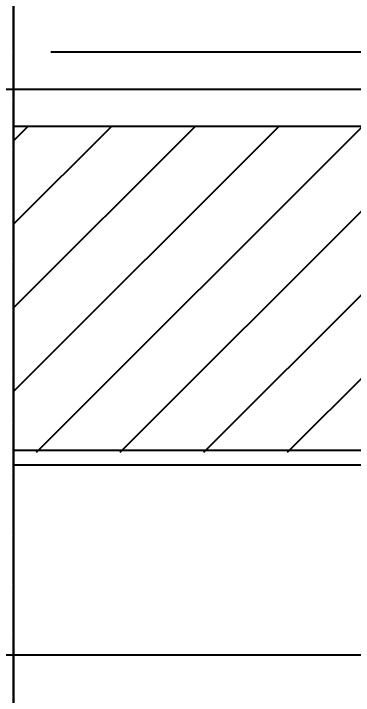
# Model space of a CAD drawing. Extents: x 220580 to 2027826, y -309201 to 71987.
# Drawn here: x 297698 to 298610, y -216207 to -214376 of the extents above; entities that cross this region are included whole.
import ezdxf

# ---------------------------------------------------------------- set-up
doc = ezdxf.new("R2010")
doc.units = 0
for name, pattern in [('__DASH', [0.35, 0.25, -0.1]), ('DASH', [0.35, 0.25, -0.1]), ('DOTE', [2.42, 2, -0.2, 0.02, -0.2])]:
    doc.linetypes.add(name, pattern=pattern)
for name, color, linetype in [('A-AXIS-DOTE', 14, 'DOTE'), ('A-HATCH-1', 252, 'Continuous'), ('A-LIN-V', 9, 'Continuous'), ('A-SFCE', 30, 'Continuous'), ('FHSGH10105-主梁-04', 7, 'Continuous'), ('FHSGH10105-主梁-06', 7, 'Continuous')]:
    doc.layers.add(name, color=color, linetype=linetype)
doc.styles.add('_TCH_DIM_T3', font='SIMPLEX', dxfattribs={"width": 0.705882, "bigfont": 'GBCBIG'})
doc.dimstyles.new('_TCH_ARCH&&100', dxfattribs={"dimtxt": 297.5, "dimasz": 100, "dimexe": 100, "dimexo": 100, "dimgap": 126.25, "dimtad": 1, "dimdec": 0, "dimzin": 0, "dimdsep": 46, "dimtxsty": '_TCH_DIM_T3', "dimblk": 'ARCHTICK', "dimcen": 0.09, "dimclrt": 7, "dimazin": 2, "dimtfac": 1, "dimtdec": 0, "dimtix": 1, "dimtmove": 2, "dimatfit": 3, "dimfxl": 0, "dimtolj": 1, "dimtzin": 0, "dimarcsym": 0})

# ---------------------------------------------------------------- blocks, each defined once
blk = doc.blocks.new('G$C2C10B007')
at = {"layer": 'A-AXIS-DOTE', "linetype": '__DASH', "ltscale": 2}
blk.add_lwpolyline([(0, 2100), (0, 100)], dxfattribs=at)
at = {"layer": 'A-SFCE', "linetype": 'DASH'}
blk.add_line((-3050, 0), (3050, 0), dxfattribs=at)
blk = doc.blocks.new('G$C845E5159')
at = {"layer": 'A-AXIS-DOTE', "linetype": '__DASH', "ltscale": 2}
blk.add_line((8250, -3360.7), (8250, 6078.5), dxfattribs=at)
at = {"layer": 'A-LIN-V'}
blk.add_blockref('G$C2C10B007', (8250, -1550), dxfattribs=at)
blk = doc.blocks.new('b234swerwr')
at = {"layer": 'A-HATCH-1'}
h = blk.add_hatch(dxfattribs=at)
h.set_pattern_fill('ANSI31', color=4, scale=100)
h.set_pattern_definition([(45, (174105, -2000), (-112.253202, 112.253202), [])])
h.paths.add_polyline_path([(-1570355.4, 576982.5), (-1562570.6, 576982.5), (-1562570.6, 576107.5), (-1570355.4, 576107.5)])
at = {"color": 6, "linetype": 'DASH'}
blk.add_line((-1570255.4, 577182.5), (-1562425.4, 577182.5), dxfattribs=at)
at = {"layer": 'A-AXIS-DOTE', "color": 4}
blk.add_line((-1570355.4, 578015), (-1570355.4, 564377.5), dxfattribs=at)
at = {"layer": 'FHSGH10105-主梁-04', "color": 4, "linetype": 'Continuous'}
blk.add_line((-1562570.6, 576982.5), (-1570355.4, 576982.5), dxfattribs=at)
at = {"layer": 'FHSGH10105-主梁-06', "color": 4, "linetype": 'Continuous'}
for p, q in [((-1562824.4, 576111.8), (-1570355.4, 576111.8)), ((-1562831.1, 576072.5), (-1570355.4, 576072.5))]:
    blk.add_line(p, q, dxfattribs=at)
blk = doc.blocks.new('_ArchTick')
at = {"color": 0, "linetype": 'ByBlock', "const_width": 0.4}
blk.add_lwpolyline([(-0.5, -0.5), (0.5, 0.5)], dxfattribs=at)
blk = doc.blocks.new('*D1014')
at = {"layer": 'A-LIN-V', "color": 0, "lineweight": -2, "transparency": 16777216}
for p, q in [((297798.2, -212429), (299072.7, -212429)), ((298972.7, -224029), (298972.7, -212429)), ((297798.2, -224029), (299072.7, -224029))]:
    blk.add_line(p, q, dxfattribs=at)
at = {"layer": 'Defpoints', "color": 0, "transparency": 16777216}
for p in [(297698.2, -212429), (298972.7, -212429), (297698.2, -224029)]:
    blk.add_point(p, dxfattribs=at)
at = {"layer": 'A-LIN-V', "color": 0, "lineweight": -2, "transparency": 16777216, "xscale": 100, "yscale": 100, "zscale": 100}
for p, rotation in [((298972.7, -212429), 90), ((298972.7, -224029), 270)]:
    blk.add_blockref('_ArchTick', p, dxfattribs=dict(at, rotation=rotation))
at = {"layer": 'A-LIN-V', "color": 7, "transparency": 16777216, "insert": (298697.7, -218229), "char_height": 297.5, "attachment_point": 5, "rotation": 90, "style": '_TCH_DIM_T3'}
blk.add_mtext('\\A1;11600', dxfattribs=at)

msp = doc.modelspace()

# ---------------------------------------------------------------- linework, layer by layer
at = {"layer": 'A-AXIS-DOTE', "linetype": '__DASH', "ltscale": 2}
msp.add_line((388448.2, -216099.2), (286072.5, -216099.2), dxfattribs=at)

# ---------------------------------------------------------------- block references
at = {"layer": 'A-LIN-V'}
for name, p in [('G$C845E5159', (289448.2, -213029)), ('b234swerwr', (1868053.6, -791661.5))]:
    msp.add_blockref(name, p, dxfattribs=at)

# ---------------------------------------------------------------- dimensions: what is measured, and where the dimension line sits
at = {"layer": 'A-LIN-V', "color": 2}
dim = msp.add_aligned_dim(p1=(297698.2, -224029), p2=(297698.2, -212429), distance=-1274.5, dimstyle='_TCH_ARCH&&100', dxfattribs=at)
dim.commit()
dim.dimension.update_dxf_attribs({"geometry": '*D1014', "text_midpoint": (298697.7, -218229)})

doc.saveas('drawing.dxf')
